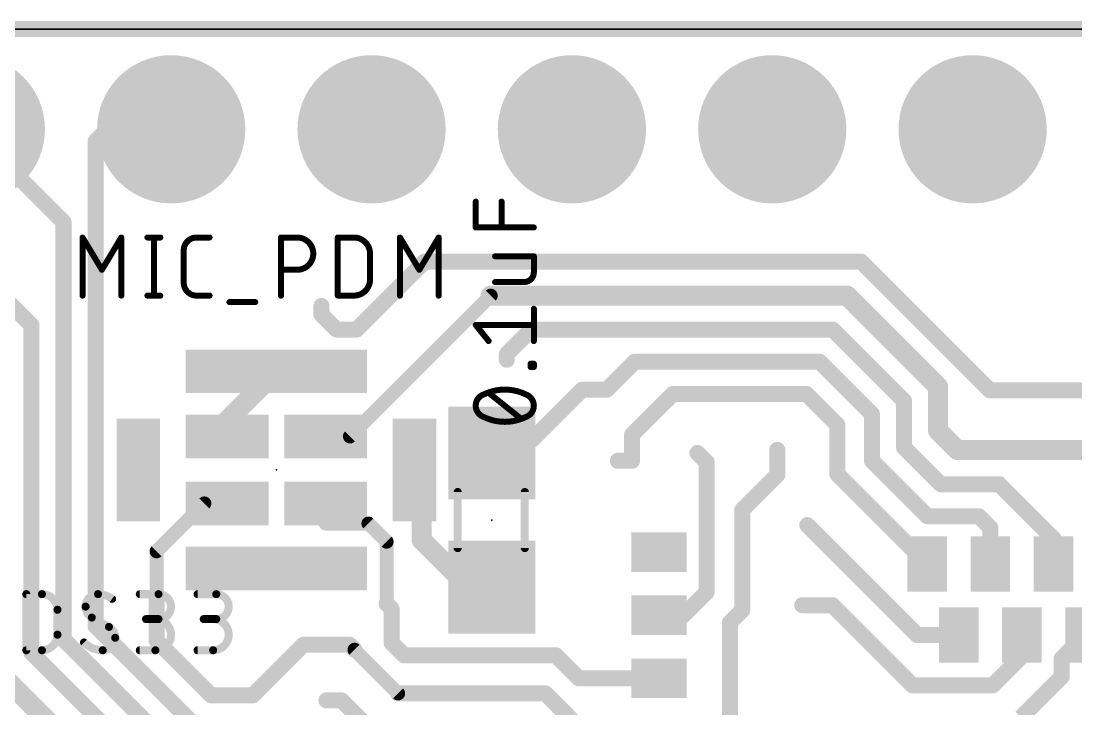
# Model space of a CAD drawing. Extents: x -4.6 to 50.8, y -1.6 to 23.
# Drawn here: x 27.31 to 40.68, y 14.24 to 22.96 of the extents above; entities that cross this region are included whole.
import ezdxf

# ---------------------------------------------------------------- set-up
doc = ezdxf.new("R2010")
doc.units = 0
for name, color, linetype in [('1', 12, 'CONTINUOUS'), ('17', 110, 'CONTINUOUS'), ('20', 4, 'CONTINUOUS'), ('23', 40, 'CONTINUOUS'), ('27', 4, 'CONTINUOUS'), ('29', 253, 'CONTINUOUS'), ('31', 253, 'CONTINUOUS'), ('51', 253, 'CONTINUOUS')]:
    doc.layers.add(name, color=color, linetype=linetype)

# ---------------------------------------------------------------- blocks, each defined once
blk = doc.blocks.new('RECT')
blk.add_solid([(-0.5, -0.5), (0.5, -0.5), (-0.5, 0.5), (0.5, 0.5)])
blk = doc.blocks.new('ROUNDP')
at = {"const_width": 0.5}
blk.add_lwpolyline([(0, -0.25, 1), (0, 0.25, 1), (0, -0.25)], format="xyb", dxfattribs=at)

msp = doc.modelspace()

# ---------------------------------------------------------------- linework, layer by layer
at = {"layer": '1'}
for points, const_width in [([(45.085, 22.86), (0, 22.86)], 0.2032), ([(24.9555, 21.59), (27.4383, 19.1072)], 0.2032), ([(27.8448, 20.4153), (26.67, 21.59)], 0.2032), ([(28.2512, 21.4375), (28.4735, 21.6599)], 0.2032), ([(29.1402, 21.6599), (28.4735, 21.6599)], 0.2032), ([(29.21, 21.59), (29.1402, 21.6599)], 0.2032), ([(28.2512, 15.292), (28.2512, 21.4375)], 0.2032), ([(27.8448, 20.4153), (27.8448, 15.1237)], 0.2032), ([(32.4224, 19.9129), (31.5613, 19.0518)], 0.2032), ([(37.9569, 19.9129), (32.4224, 19.9129)], 0.2032), ([(39.5881, 18.2817), (37.9569, 19.9129)], 0.2032), ([(33.2606, 19.4811), (31.4765, 17.697)], 0.1778), ([(37.778, 19.4811), (33.2606, 19.4811)], 0.254), ([(38.9315, 18.3276), (37.778, 19.4811)], 0.254), ([(31.115, 19.2423), (31.115, 19.3503)], 0.2032), ([(31.3055, 19.0518), (31.115, 19.2423)], 0.2032), ([(27.4383, 19.1072), (27.4383, 14.9553)], 0.2032), ([(31.5613, 19.0518), (31.3055, 19.0518)], 0.2032), ([(33.774, 19.0493), (33.4645, 18.7398)], 0.2032), ([(33.774, 19.0493), (37.5992, 19.0493)], 0.2032), ([(37.5992, 19.0493), (38.4997, 18.1488)], 0.2032), ([(33.4645, 18.669), (33.4645, 18.7398)], 0.2032), ([(35.0854, 18.6429), (34.7305, 18.288)], 0.2032), ([(37.4308, 18.6429), (35.0854, 18.6429)], 0.2032), ([(37.4308, 18.6429), (38.0933, 17.9804)], 0.2032), ([(29.9185, 17.897), (30.5435, 18.522)], 0.254), ([(38.9315, 17.771), (38.9315, 18.3276)], 0.254), ([(33.782, 17.653), (34.417, 18.288)], 0.2032), ([(34.7305, 18.288), (34.417, 18.288)], 0.2032), ([(35.052, 17.7165), (35.572, 18.2365)], 0.2032), ([(35.572, 18.2365), (37.2625, 18.2365)], 0.2032), ([(37.6555, 17.8435), (37.2625, 18.2365)], 0.2032), ([(42.9323, 18.2817), (39.5881, 18.2817)], 0.2032), ([(38.4997, 18.1488), (38.4997, 17.5583)], 0.2032), ([(38.0933, 17.9804), (38.0933, 17.39)], 0.2032), ([(29.9185, 17.697), (29.9185, 17.897)], 0.254), ([(37.6555, 17.8435), (37.6555, 17.2195)], 0.2032), ([(31.1685, 17.697), (31.4765, 17.697)], 0.1778), ([(35.052, 17.7165), (35.052, 17.3881)], 0.2032), ([(38.9315, 17.771), (39.1795, 17.523)], 0.254), ([(33.274, 17.487), (33.44, 17.653)], 0.2032), ([(33.782, 17.653), (33.44, 17.653)], 0.2032), ([(38.4997, 17.5583), (38.9668, 17.0912)], 0.2032), ([(35.9998, 17.3691), (35.881, 17.4879)], 0.2032), ([(36.8935, 17.526), (36.8935, 17.2085)], 0.2032), ([(39.1795, 17.523), (40.3924, 17.523)], 0.254), ([(41.16, 17.523), (40.3924, 17.523)], 0.254), ([(32.2935, 17.272), (32.385, 17.1805)], 0.254), ([(35.052, 17.3881), (34.8724, 17.3881)], 0.2032), ([(35.9998, 17.3691), (35.9998, 15.7252)], 0.2032), ([(38.0933, 17.39), (38.7985, 16.6848)], 0.2032), ([(32.385, 17.1805), (32.385, 16.383)], 0.254), ([(36.8935, 17.2085), (36.449, 16.764)], 0.2032), ([(37.6555, 17.2195), (38.795, 16.08)], 0.2032), ([(38.9668, 17.0912), (39.7054, 17.0912)], 0.2032), ([(40.395, 16.4016), (39.7054, 17.0912)], 0.2032), ([(29.6304, 16.847), (29.0244, 16.241)], 0.1778), ([(29.9185, 16.847), (29.6304, 16.847)], 0.1778), ([(31.1685, 16.847), (31.1685, 16.593)], 0.1778), ([(36.449, 16.764), (36.449, 15.494)], 0.2032), ([(38.7985, 16.6848), (39.4492, 16.6848)], 0.2032), ([(39.595, 16.539), (39.4492, 16.6848)], 0.2032), ([(31.1685, 16.593), (31.7106, 16.593)], 0.1778), ([(31.7106, 16.593), (31.9405, 16.3631)], 0.1778), ([(38.668, 15.18), (37.2745, 16.5735)], 0.2032), ([(39.595, 16.539), (39.595, 16.08)], 0.2032), ([(31.9405, 16.3631), (31.9405, 15.577)], 0.1778), ([(32.385, 16.383), (32.981, 15.787)], 0.254), ([(40.395, 16.4016), (40.395, 16.08)], 0.2032), ([(29.0244, 16.241), (29.0244, 15.676)], 0.1778), ([(32.981, 15.787), (33.274, 15.787)], 0.254), ([(35.9998, 15.7252), (35.7046, 15.43)], 0.2032), ([(29.0244, 15.676), (29.0244, 15.1081)], 0.2032), ([(31.9405, 15.577), (32.004, 15.5135)], 0.2032), ([(37.592, 15.5575), (37.211, 15.5575)], 0.2032), ([(38.608, 14.5415), (37.592, 15.5575)], 0.2032), ([(32.004, 15.5135), (32.004, 15.0813)], 0.2032), ([(35.395, 15.43), (35.7046, 15.43)], 0.2032), ([(36.295, 15.34), (36.449, 15.494)], 0.2032), ([(29.916, 13.6271), (28.2512, 15.292)], 0.2032), ([(36.295, 13.43), (36.295, 15.34)], 0.2032), ([(39.195, 15.18), (38.668, 15.18)], 0.2032), ([(39.995, 15.18), (39.995, 14.9125)], 0.2032), ([(40.795, 15.18), (40.4998, 14.8848)], 0.2032), ([(27.8448, 15.1237), (29.7477, 13.2207)], 0.2032), ([(29.0244, 15.1081), (29.718, 14.4145)], 0.2032), ([(30.2452, 14.4145), (30.8865, 15.0559)], 0.2032), ([(30.8865, 15.0559), (31.4705, 15.0559)], 0.2032), ([(31.4705, 15.0559), (31.5341, 14.9922)], 0.2032), ([(32.1628, 14.9225), (32.004, 15.0813)], 0.2032), ([(27.4383, 14.9553), (29.5794, 12.8143)], 0.2032), ([(31.5341, 14.9922), (32.0864, 14.4399)], 0.1778), ([(34.0865, 14.9225), (32.1628, 14.9225)], 0.2032), ([(34.379, 14.63), (34.0865, 14.9225)], 0.2032), ([(39.995, 14.9125), (39.624, 14.5415)], 0.2032), ([(40.4998, 14.8848), (40.4998, 14.6521)], 0.2032), ([(27.0066, 14.7276), (29.3516, 12.3825)], 0.254), ([(35.395, 14.63), (34.379, 14.63)], 0.2032), ([(40.4998, 14.6521), (39.9828, 14.1351)], 0.2032), ([(39.624, 14.5415), (38.608, 14.5415)], 0.2032), ([(29.718, 14.4145), (30.2452, 14.4145)], 0.2032), ([(31.1785, 14.351), (31.369, 14.351)], 0.2032), ([(31.6865, 14.0335), (31.369, 14.351)], 0.2032), ([(33.9536, 14.4399), (32.0864, 14.4399)], 0.2032), ([(34.5635, 13.83), (33.9536, 14.4399)], 0.2032)]:
    msp.add_lwpolyline(points, dxfattribs=dict(at, const_width=const_width))
for points, const_width in [([(28.4735, 21.7107, 1), (28.4735, 21.6091)], 0.1016), ([(28.5095, 21.6239, 1), (28.4376, 21.6958)], 0.1016), ([(29.1761, 21.6958, 1), (29.1042, 21.6239)], 0.1016), ([(29.1402, 21.6091, 1), (29.1402, 21.7107)], 0.1016), ([(29.1741, 21.5541, 1), (29.2459, 21.6259)], 0.1016), ([(28.302, 21.4375, 1), (28.2004, 21.4375)], 0.1016), ([(28.2152, 21.4734, 1), (28.2871, 21.4015)], 0.1016), ([(27.8956, 20.4153, 1), (27.794, 20.4153)], 0.1016), ([(27.8088, 20.3793, 1), (27.8807, 20.4512)], 0.1016), ([(32.4224, 19.9637, 1), (32.4224, 19.8621)], 0.1016), ([(32.4583, 19.877, 1), (32.3865, 19.9488)], 0.1016), ([(37.9928, 19.9488, 1), (37.921, 19.877)], 0.1016), ([(37.9569, 19.8621, 1), (37.9569, 19.9637)], 0.1016), ([(33.2606, 19.5446, 1), (33.2606, 19.4176)], 0.127), ([(33.292, 19.4497, 1), (33.2292, 19.5125)], 0.0889), ([(37.8229, 19.526, 1), (37.7331, 19.4362)], 0.127), ([(37.778, 19.4176, 1), (37.778, 19.5446)], 0.127), ([(31.1658, 19.3503, 1), (31.0642, 19.3503)], 0.1016), ([(31.1509, 19.2782, 1), (31.0791, 19.2064)], 0.1016), ([(31.0642, 19.2423, 1), (31.1658, 19.2423)], 0.1016), ([(27.4891, 19.1072, 1), (27.3876, 19.1072)], 0.1016), ([(27.4024, 19.0712, 1), (27.4743, 19.1431)], 0.1016), ([(31.3055, 19.1026, 1), (31.3055, 19.001)], 0.1016), ([(31.2696, 19.0159, 1), (31.3414, 19.0877)], 0.1016), ([(31.5254, 19.0877, 1), (31.5972, 19.0159)], 0.1016), ([(31.5613, 19.001, 1), (31.5613, 19.1026)], 0.1016), ([(33.774, 19.1001, 1), (33.774, 18.9985)], 0.1016), ([(33.81, 19.0134, 1), (33.7381, 19.0852)], 0.1016), ([(37.6351, 19.0852, 1), (37.5633, 19.0134)], 0.1016), ([(37.5992, 18.9985, 1), (37.5992, 19.1001)], 0.1016), ([(33.5153, 18.7398, 1), (33.4137, 18.7398)], 0.1016), ([(33.4286, 18.7757, 1), (33.5004, 18.7038)], 0.1016), ([(35.0854, 18.6937, 1), (35.0854, 18.5921)], 0.1016), ([(35.1213, 18.607, 1), (35.0494, 18.6788)], 0.1016), ([(37.4668, 18.6788, 1), (37.3949, 18.607)], 0.1016), ([(37.4308, 18.5921, 1), (37.4308, 18.6937)], 0.1016), ([(30.5884, 18.4771, 1), (30.4986, 18.5669)], 0.127), ([(33.4137, 18.669, 1), (33.5153, 18.669)], 0.1016), ([(38.995, 18.3276, 1), (38.868, 18.3276)], 0.127), ([(34.417, 18.3388, 1), (34.417, 18.2372)], 0.1016), ([(34.4529, 18.2521, 1), (34.3811, 18.3239)], 0.1016), ([(34.6945, 18.3239, 1), (34.7664, 18.2521)], 0.1016), ([(34.7305, 18.2372, 1), (34.7305, 18.3388)], 0.1016), ([(35.572, 18.2873, 1), (35.572, 18.1857)], 0.1016), ([(35.6079, 18.2006, 1), (35.5361, 18.2724)], 0.1016), ([(37.2984, 18.2724, 1), (37.2266, 18.2006)], 0.1016), ([(37.2625, 18.1857, 1), (37.2625, 18.2873)], 0.1016), ([(38.8866, 18.2827, 1), (38.9764, 18.3725)], 0.127), ([(39.5881, 18.3325, 1), (39.5881, 18.2309)], 0.1016), ([(39.5522, 18.2457, 1), (39.6241, 18.3176)], 0.1016), ([(38.5505, 18.1488, 1), (38.4489, 18.1488)], 0.1016), ([(38.4638, 18.1129, 1), (38.5356, 18.1847)], 0.1016), ([(38.1441, 17.9804, 1), (38.0425, 17.9804)], 0.1016), ([(38.0574, 17.9445, 1), (38.1292, 18.0164)], 0.1016), ([(29.982, 17.897, 1), (29.855, 17.897)], 0.127), ([(29.8736, 17.9419, 1), (29.9634, 17.8521)], 0.127), ([(37.7063, 17.8435, 1), (37.6047, 17.8435)], 0.1016), ([(37.6196, 17.8076, 1), (37.6914, 17.8794)], 0.1016), ([(31.1685, 17.7415, 1), (31.1685, 17.6525)], 0.0889), ([(31.4765, 17.6525, 1), (31.4765, 17.7415)], 0.0889), ([(35.1028, 17.7165, 1), (35.0012, 17.7165)], 0.1016), ([(35.0161, 17.7524, 1), (35.0879, 17.6806)], 0.1016), ([(38.9764, 17.8159, 1), (38.8866, 17.7261)], 0.127), ([(38.868, 17.771, 1), (38.995, 17.771)], 0.127), ([(29.855, 17.697, 1), (29.982, 17.697)], 0.127), ([(31.4451, 17.7284, 1), (31.5079, 17.6656)], 0.0889), ([(33.44, 17.7038, 1), (33.44, 17.6022)], 0.1016), ([(33.4759, 17.6171, 1), (33.4041, 17.6889)], 0.1016), ([(33.7461, 17.6889, 1), (33.8179, 17.6171)], 0.1016), ([(33.782, 17.6022, 1), (33.782, 17.7038)], 0.1016), ([(38.5356, 17.5943, 1), (38.4638, 17.5224)], 0.1016), ([(33.2381, 17.5229, 1), (33.3099, 17.4511)], 0.1016), ([(35.9169, 17.5238, 1), (35.8451, 17.452)], 0.1016), ([(36.9443, 17.526, 1), (36.8427, 17.526)], 0.1016), ([(38.4489, 17.5583, 1), (38.5505, 17.5583)], 0.1016), ([(39.1795, 17.5865, 1), (39.1795, 17.4595)], 0.127), ([(39.1346, 17.4781, 1), (39.2244, 17.5679)], 0.127), ([(40.3924, 17.5865, 1), (40.3924, 17.4595)], 0.127), ([(40.3924, 17.4595, 1), (40.3924, 17.5865)], 0.127), ([(32.3384, 17.3169, 1), (32.2486, 17.2271)], 0.127), ([(34.8724, 17.4389, 1), (34.8724, 17.3373)], 0.1016), ([(35.0012, 17.3881, 1), (35.1028, 17.3881)], 0.1016), ([(35.052, 17.3373, 1), (35.052, 17.4389)], 0.1016), ([(36.0506, 17.3691, 1), (35.949, 17.3691)], 0.1016), ([(35.9639, 17.3332, 1), (36.0357, 17.405)], 0.1016), ([(38.1292, 17.4259, 1), (38.0574, 17.3541)], 0.1016), ([(38.0425, 17.39, 1), (38.1441, 17.39)], 0.1016), ([(32.4485, 17.1805, 1), (32.3215, 17.1805)], 0.127), ([(32.3401, 17.1356, 1), (32.4299, 17.2254)], 0.127), ([(36.8427, 17.2085, 1), (36.9443, 17.2085)], 0.1016), ([(36.9294, 17.1726, 1), (36.8576, 17.2444)], 0.1016), ([(37.6914, 17.2554, 1), (37.6196, 17.1836)], 0.1016), ([(37.6047, 17.2195, 1), (37.7063, 17.2195)], 0.1016), ([(38.9668, 17.142, 1), (38.9668, 17.0404)], 0.1016), ([(38.9309, 17.0553, 1), (39.0028, 17.1271)], 0.1016), ([(39.7413, 17.1271, 1), (39.6694, 17.0553)], 0.1016), ([(39.7054, 17.0404, 1), (39.7054, 17.142)], 0.1016), ([(29.6304, 16.8915, 1), (29.6304, 16.8026)], 0.0889), ([(29.6618, 16.8156, 1), (29.599, 16.8784)], 0.0889), ([(29.9185, 16.8026, 1), (29.9185, 16.8915)], 0.0889), ([(31.213, 16.847, 1), (31.1241, 16.847)], 0.0889), ([(36.4998, 16.764, 1), (36.3982, 16.764)], 0.1016), ([(36.4131, 16.7999, 1), (36.4849, 16.7281)], 0.1016), ([(38.7985, 16.7356, 1), (38.7985, 16.634)], 0.1016), ([(38.7626, 16.6489, 1), (38.8344, 16.7207)], 0.1016), ([(39.4851, 16.7207, 1), (39.4133, 16.6489)], 0.1016), ([(39.4492, 16.634, 1), (39.4492, 16.7356)], 0.1016), ([(31.1685, 16.6375, 1), (31.1685, 16.5485)], 0.0889), ([(31.1241, 16.593, 1), (31.213, 16.593)], 0.0889), ([(31.742, 16.6244, 1), (31.6792, 16.5616)], 0.0889), ([(31.7106, 16.5485, 1), (31.7106, 16.6375)], 0.0889), ([(37.3104, 16.6094, 1), (37.2386, 16.5376)], 0.1016), ([(39.6458, 16.539, 1), (39.5442, 16.539)], 0.1016), ([(39.5591, 16.5031, 1), (39.6309, 16.5749)], 0.1016), ([(31.985, 16.3631, 1), (31.896, 16.3631)], 0.0889), ([(32.4299, 16.4279, 1), (32.3401, 16.3381)], 0.127), ([(40.4458, 16.4016, 1), (40.3442, 16.4016)], 0.1016), ([(40.3591, 16.3656, 1), (40.4309, 16.4375)], 0.1016), ([(29.0689, 16.241, 1), (28.9799, 16.241)], 0.0889), ([(28.993, 16.2724, 1), (29.0558, 16.2096)], 0.0889), ([(31.9091, 16.3317, 1), (31.9719, 16.3945)], 0.0889), ([(32.3215, 16.383, 1), (32.4485, 16.383)], 0.127), ([(38.7591, 16.0441, 1), (38.8309, 16.1159)], 0.1016), ([(39.5442, 16.08, 1), (39.6458, 16.08)], 0.1016), ([(40.3442, 16.08, 1), (40.4458, 16.08)], 0.1016), ([(32.981, 15.8505, 1), (32.981, 15.7235)], 0.127), ([(33.274, 15.7235, 1), (33.274, 15.8505)], 0.127), ([(32.9361, 15.7421, 1), (33.0259, 15.8319)], 0.127), ([(36.0357, 15.6893, 1), (35.9639, 15.7611)], 0.1016), ([(29.0752, 15.676, 1), (28.9736, 15.676)], 0.1016), ([(28.9799, 15.676, 1), (29.0689, 15.676)], 0.0889), ([(31.9764, 15.6129, 1), (31.9046, 15.5411)], 0.1016), ([(35.949, 15.7252, 1), (36.0506, 15.7252)], 0.1016), ([(37.211, 15.6083, 1), (37.211, 15.5067)], 0.1016), ([(37.6279, 15.5934, 1), (37.5561, 15.5216)], 0.1016), ([(37.592, 15.5067, 1), (37.592, 15.6083)], 0.1016), ([(31.896, 15.577, 1), (31.985, 15.577)], 0.0889), ([(32.0548, 15.5135, 1), (31.9532, 15.5135)], 0.1016), ([(31.9681, 15.4776, 1), (32.0399, 15.5494)], 0.1016), ([(35.395, 15.4808, 1), (35.395, 15.3792)], 0.1016), ([(35.6687, 15.4659, 1), (35.7405, 15.3941)], 0.1016), ([(35.7046, 15.3792, 1), (35.7046, 15.4808)], 0.1016), ([(36.3982, 15.494, 1), (36.4998, 15.494)], 0.1016), ([(36.4849, 15.4581, 1), (36.4131, 15.5299)], 0.1016), ([(28.2871, 15.3279, 1), (28.2152, 15.2561)], 0.1016), ([(36.3458, 15.34, 1), (36.2442, 15.34)], 0.1016), ([(36.2591, 15.3759, 1), (36.3309, 15.3041)], 0.1016), ([(28.2004, 15.292, 1), (28.302, 15.292)], 0.1016), ([(38.668, 15.2308, 1), (38.668, 15.1292)], 0.1016), ([(38.6321, 15.1441, 1), (38.7039, 15.2159)], 0.1016), ([(39.195, 15.1292, 1), (39.195, 15.2308)], 0.1016), ([(40.0458, 15.18, 1), (39.9442, 15.18)], 0.1016), ([(27.8807, 15.1596, 1), (27.8088, 15.0877)], 0.1016), ([(27.794, 15.1237, 1), (27.8956, 15.1237)], 0.1016), ([(29.0603, 15.144, 1), (28.9885, 15.0722)], 0.1016), ([(28.9736, 15.1081, 1), (29.0752, 15.1081)], 0.1016), ([(30.8865, 15.1067, 1), (30.8865, 15.0051)], 0.1016), ([(30.9225, 15.0199, 1), (30.8506, 15.0918)], 0.1016), ([(31.5064, 15.0918, 1), (31.4345, 15.0199)], 0.1016), ([(31.4705, 15.0051, 1), (31.4705, 15.1067)], 0.1016), ([(32.0399, 15.1172, 1), (31.9681, 15.0453)], 0.1016), ([(31.9532, 15.0813, 1), (32.0548, 15.0813)], 0.1016), ([(27.4743, 14.9912, 1), (27.4024, 14.9194)], 0.1016), ([(27.3876, 14.9553, 1), (27.4891, 14.9553)], 0.1016), ([(31.5655, 15.0236, 1), (31.5027, 14.9608)], 0.0889), ([(31.4982, 14.9563, 1), (31.57, 15.0281)], 0.1016), ([(32.1628, 14.9733, 1), (32.1628, 14.8717)], 0.1016), ([(32.1268, 14.8866, 1), (32.1987, 14.9584)], 0.1016), ([(34.1224, 14.9584, 1), (34.0506, 14.8866)], 0.1016), ([(34.0865, 14.8717, 1), (34.0865, 14.9733)], 0.1016), ([(40.0309, 14.8766, 1), (39.9591, 14.9484)], 0.1016), ([(40.5506, 14.8848, 1), (40.449, 14.8848)], 0.1016), ([(39.9442, 14.9125, 1), (40.0458, 14.9125)], 0.1016), ([(40.4639, 14.9207, 1), (40.5357, 14.8489)], 0.1016), ([(34.379, 14.6808, 1), (34.379, 14.5792)], 0.1016), ([(34.3431, 14.5941, 1), (34.4149, 14.6659)], 0.1016), ([(35.395, 14.5792, 1), (35.395, 14.6808)], 0.1016), ([(40.5357, 14.6161, 1), (40.4639, 14.688)], 0.1016), ([(38.608, 14.5923, 1), (38.608, 14.4907)], 0.1016), ([(38.5721, 14.5056, 1), (38.6439, 14.5774)], 0.1016), ([(39.5881, 14.5774, 1), (39.6599, 14.5056)], 0.1016), ([(39.624, 14.4907, 1), (39.624, 14.5923)], 0.1016), ([(40.449, 14.6521, 1), (40.5506, 14.6521)], 0.1016), ([(29.718, 14.4653, 1), (29.718, 14.3637)], 0.1016), ([(29.6821, 14.3786, 1), (29.7539, 14.4504)], 0.1016), ([(30.2093, 14.4504, 1), (30.2811, 14.3786)], 0.1016), ([(30.2452, 14.3637, 1), (30.2452, 14.4653)], 0.1016), ([(31.1785, 14.4018, 1), (31.1785, 14.3002)], 0.1016), ([(31.4049, 14.3869, 1), (31.3331, 14.3151)], 0.1016), ([(31.369, 14.3002, 1), (31.369, 14.4018)], 0.1016), ([(32.0864, 14.4907, 1), (32.0864, 14.3891)], 0.1016), ([(32.055, 14.4085, 1), (32.1178, 14.4713)], 0.0889), ([(33.9895, 14.4758, 1), (33.9177, 14.404)], 0.1016), ([(33.9536, 14.3891, 1), (33.9536, 14.4907)], 0.1016)]:
    msp.add_lwpolyline(points, format="xyb", dxfattribs=dict(at, const_width=const_width))
at = {"layer": '20'}
msp.add_line((2.54, 22.86), (48.26, 22.86), dxfattribs=at)
at = {"layer": '23'}
for p in [(30.5435, 17.272), (33.274, 16.637)]:
    msp.add_point(p, dxfattribs=at)
at = {"layer": '27'}
for points, const_width in [([(33.0898, 20.6733, 1), (33.0517, 20.6733)], 0.0381), ([(33.4172, 20.6733, 1), (33.3791, 20.6733)], 0.0381), ([(33.0517, 20.346, 1), (33.0898, 20.346)], 0.0381), ([(33.0708, 20.365, 1), (33.0708, 20.3269)], 0.0381), ([(33.3791, 20.346, 1), (33.4172, 20.346)], 0.0381), ([(33.8074, 20.3269, 1), (33.8074, 20.365)], 0.0381), ([(28.1055, 20.2184, 1), (28.0674, 20.2184)], 0.0381), ([(28.1028, 20.2282, 1), (28.0702, 20.2086)], 0.0381), ([(28.5966, 20.2184, 1), (28.5585, 20.2184)], 0.0381), ([(28.5939, 20.2086, 1), (28.5612, 20.2282)], 0.0381), ([(28.9085, 20.2375, 1), (28.9085, 20.1994)], 0.0381), ([(29.0094, 20.2184, 1), (28.9713, 20.2184)], 0.0381), ([(29.0722, 20.1994, 1), (29.0722, 20.2375)], 0.0381), ([(29.5324, 20.2184, 0.4142), (29.3687, 20.0547)], 0.0762), ([(29.5324, 20.2375, 1), (29.5324, 20.1994)], 0.0381), ([(29.5324, 20.1994, 1), (29.5324, 20.2374)], 0.0381), ([(29.6961, 20.1994, 1), (29.6961, 20.2375)], 0.0381), ([(30.621, 20.2184, 1), (30.5829, 20.2184)], 0.0381), ([(30.602, 20.2375, 1), (30.602, 20.1994)], 0.0381), ([(30.8066, 20.2375, 1), (30.8066, 20.1994)], 0.0381), ([(30.8066, 19.8092, 1), (30.8066, 20.2184)], 0.0762), ([(30.8066, 20.1994, 1), (30.8066, 20.2375)], 0.0381), ([(31.3217, 20.2375, 1), (31.3217, 20.1994)], 0.0381), ([(31.3408, 20.2184, 1), (31.3027, 20.2184)], 0.0381), ([(31.5263, 20.2375, 1), (31.5263, 20.1994)], 0.0381), ([(31.7309, 20.0138, 0.4142), (31.5263, 20.2184)], 0.0762), ([(31.5263, 20.1994, 1), (31.5263, 20.2375)], 0.0381), ([(32.1262, 20.2282, 1), (32.0935, 20.2086)], 0.0381), ([(32.1289, 20.2184, 1), (32.0908, 20.2184)], 0.0381), ([(32.62, 20.2184, 1), (32.5819, 20.2184)], 0.0381), ([(32.6172, 20.2086, 1), (32.5846, 20.2282)], 0.0381), ([(29.3877, 20.0547, 1), (29.3496, 20.0547)], 0.0381), ([(29.3496, 20.0547, 1), (29.3877, 20.0547)], 0.0381), ([(31.75, 20.0138, 1), (31.7119, 20.0138)], 0.0381), ([(31.7119, 20.0138, 1), (31.75, 20.0138)], 0.0381), ([(33.3163, 20.0002, 1), (33.3163, 19.9621)], 0.0381), ([(33.8265, 19.9812, 1), (33.7884, 19.9812)], 0.0381), ([(33.8074, 19.9621, 1), (33.8074, 20.0002)], 0.0381), ([(28.3157, 19.819, 1), (28.3484, 19.7994)], 0.0381), ([(28.3157, 19.7994, 1), (28.3484, 19.819)], 0.0381), ([(30.602, 19.8282, 1), (30.602, 19.7901)], 0.0381), ([(30.8066, 19.8282, 1), (30.8066, 19.7901)], 0.0381), ([(30.8066, 19.7901, 1), (30.8066, 19.8282)], 0.0381), ([(32.339, 19.819, 1), (32.3717, 19.7994)], 0.0381), ([(32.339, 19.7994, 1), (32.3717, 19.819)], 0.0381), ([(33.6846, 19.6538, 0.4142), (33.8074, 19.7766)], 0.0762), ([(33.8264, 19.7766, 1), (33.7883, 19.7765)], 0.0381), ([(33.7884, 19.7766, 1), (33.8265, 19.7766)], 0.0381), ([(29.3877, 19.6455, 1), (29.3496, 19.6455)], 0.0381), ([(29.3496, 19.6455, 1), (29.3877, 19.6455)], 0.0381), ([(29.3687, 19.6455, 0.4142), (29.5324, 19.4818)], 0.0762), ([(31.5263, 19.4818, 0.4142), (31.7309, 19.6864)], 0.0762), ([(31.75, 19.6864, 1), (31.7119, 19.6864)], 0.0381), ([(31.7119, 19.6864, 1), (31.75, 19.6864)], 0.0381), ([(33.3163, 19.6728, 1), (33.3163, 19.6347)], 0.0381), ([(33.6846, 19.6728, 1), (33.6846, 19.6347)], 0.0381), ([(33.6846, 19.6347, 1), (33.6846, 19.6728)], 0.0381), ([(28.0674, 19.4818, 1), (28.1055, 19.4818)], 0.0381), ([(28.5585, 19.4818, 1), (28.5966, 19.4818)], 0.0381), ([(28.9085, 19.5008, 1), (28.9085, 19.4627)], 0.0381), ([(28.9713, 19.4818, 1), (29.0094, 19.4818)], 0.0381), ([(29.0722, 19.4627, 1), (29.0722, 19.5008)], 0.0381), ([(29.5324, 19.5008, 1), (29.5324, 19.4627)], 0.0381), ([(29.5324, 19.4627, 1), (29.5324, 19.5008)], 0.0381), ([(29.6961, 19.4627, 1), (29.6961, 19.5008)], 0.0381), ([(29.9484, 19.419, 1), (29.9484, 19.3809)], 0.0381), ([(30.2757, 19.3809, 1), (30.2757, 19.419)], 0.0381), ([(30.5829, 19.4818, 1), (30.621, 19.4818)], 0.0381), ([(31.3217, 19.5008, 1), (31.3217, 19.4627)], 0.0381), ([(31.3027, 19.4818, 1), (31.3408, 19.4818)], 0.0381), ([(31.5263, 19.5008, 1), (31.5263, 19.4628)], 0.0381), ([(31.5263, 19.4627, 1), (31.5263, 19.5008)], 0.0381), ([(32.0908, 19.4818, 1), (32.1289, 19.4818)], 0.0381), ([(32.5819, 19.4818, 1), (32.62, 19.4818)], 0.0381), ([(33.8265, 19.3149, 1), (33.7884, 19.3149)], 0.0381), ([(33.0708, 19.1294, 1), (33.0708, 19.0913)], 0.0381), ([(33.0857, 19.1222, 1), (33.0559, 19.0984)], 0.0381), ([(33.8074, 19.0913, 1), (33.8074, 19.1294)], 0.0381), ([(33.2196, 18.8938, 1), (33.2494, 18.9176)], 0.0381), ([(33.7884, 18.9057, 1), (33.8265, 18.9057)], 0.0381), ([(33.7855, 18.6187, 1), (33.7474, 18.6187)], 0.0381), ([(33.7474, 18.5778, 1), (33.7855, 18.5778)], 0.0381), ([(33.7665, 18.6378, 1), (33.7665, 18.5997)], 0.0381), ([(33.7665, 18.5969, 1), (33.7665, 18.5588)], 0.0381), ([(33.8265, 18.6187, 1), (33.7884, 18.6187)], 0.0381), ([(33.7884, 18.5778, 1), (33.8265, 18.5778)], 0.0381), ([(33.8074, 18.5997, 1), (33.8074, 18.6378)], 0.0381), ([(33.8074, 18.5588, 1), (33.8074, 18.5969)], 0.0381), ([(33.4391, 18.2908, 0.1139), (33.1731, 18.2294)], 0.0762), ([(33.7051, 18.2294, 0.1139), (33.4391, 18.2908)], 0.0762), ([(33.4391, 18.3099, 1), (33.4391, 18.2718)], 0.0381), ([(33.4391, 18.2718, 1), (33.4391, 18.3099)], 0.0381), ([(33.1731, 18.2294, 0.3205), (33.0708, 18.0862)], 0.0762), ([(33.1648, 18.2466, 1), (33.1815, 18.2123)], 0.0381), ([(33.1793, 18.2114, 1), (33.1669, 18.2475)], 0.0381), ([(33.2464, 18.2648, 1), (33.2226, 18.235)], 0.0381), ([(33.7113, 18.2475, 1), (33.6989, 18.2114)], 0.0381), ([(33.8074, 18.0862, 0.3205), (33.7051, 18.2294)], 0.0762), ([(33.6967, 18.2123, 1), (33.7134, 18.2466)], 0.0381), ([(33.0898, 18.0862, 1), (33.0517, 18.0862)], 0.0381), ([(33.0708, 18.0862, 0.3205), (33.1731, 17.943)], 0.0762), ([(33.0518, 18.0862, 1), (33.0898, 18.0862)], 0.0381), ([(33.7051, 17.943, 0.3204), (33.8074, 18.0862)], 0.0762), ([(33.8264, 18.0862, 1), (33.7884, 18.0862)], 0.0381), ([(33.7884, 18.0862, 1), (33.8264, 18.0862)], 0.0381), ([(33.1731, 17.943, 0.1139), (33.4391, 17.8816)], 0.0762), ([(33.1815, 17.9601, 1), (33.1648, 17.9259)], 0.0381), ([(33.1669, 17.925, 1), (33.1793, 17.961)], 0.0381), ([(33.4391, 17.8816, 0.1139), (33.7051, 17.943)], 0.0762), ([(33.4391, 17.9006, 1), (33.4391, 17.8626)], 0.0381), ([(33.4391, 17.8626, 1), (33.4391, 17.9007)], 0.0381), ([(33.6318, 17.9076, 1), (33.6556, 17.9374)], 0.0381), ([(33.6989, 17.961, 1), (33.7113, 17.925)], 0.0381), ([(33.7134, 17.9259, 1), (33.6967, 17.9601)], 0.0381), ([(27.3989, 15.6975, 1), (27.3481, 15.6975)], 0.0508), ([(27.3735, 15.7229, 1), (27.3735, 15.6721)], 0.0508), ([(27.7686, 15.4999, 0.4142), (27.5711, 15.6975)], 0.1016), ([(27.5711, 15.7229, 1), (27.5711, 15.6721)], 0.0508), ([(27.5711, 15.6721, 1), (27.5711, 15.7229)], 0.0508), ([(28.2828, 15.6975, 0.4142), (28.1248, 15.5395)], 0.1016), ([(28.4606, 15.6382, 0.1623), (28.2828, 15.6975)], 0.1016), ([(28.2828, 15.7229, 1), (28.2828, 15.6721)], 0.0508), ([(28.2828, 15.6721, 1), (28.2828, 15.7229)], 0.0508), ([(28.4454, 15.6179, 1), (28.4759, 15.6586)], 0.0508), ([(28.8122, 15.7229, 1), (28.8122, 15.6721)], 0.0508), ([(29.0492, 15.3814, 1), (29.0492, 15.6975)], 0.1016), ([(29.0492, 15.7229, 1), (29.0492, 15.6721)], 0.0508), ([(29.0492, 15.6721, 1), (29.0492, 15.7229)], 0.0508), ([(29.5437, 15.7229, 1), (29.5437, 15.6721)], 0.0508), ([(29.7808, 15.3814, 1), (29.7808, 15.6975)], 0.1016), ([(29.7808, 15.7229, 1), (29.7808, 15.6721)], 0.0508), ([(29.7808, 15.6721, 1), (29.7808, 15.7229)], 0.0508), ([(27.794, 15.4999, 1), (27.7432, 15.4999)], 0.0508), ([(27.7432, 15.4999, 1), (27.794, 15.4999)], 0.0508), ([(28.1248, 15.5395, 0.2656), (28.2038, 15.4012)], 0.1016), ([(28.1502, 15.5395, 1), (28.0994, 15.5395)], 0.0508), ([(28.0994, 15.5395, 1), (28.1502, 15.5395)], 0.0508), ([(28.216, 15.4235, 1), (28.1917, 15.3789)], 0.0508), ([(28.1909, 15.3793, 1), (28.2167, 15.423)], 0.0508), ([(28.8912, 15.4068, 1), (28.8912, 15.356)], 0.0508), ([(29.0097, 14.9863, 1), (29.0097, 15.3814)], 0.1016), ([(29.0097, 15.4068, 1), (29.0097, 15.356)], 0.0508), ([(29.0492, 15.4068, 1), (29.0492, 15.356)], 0.0508), ([(29.0492, 15.356, 1), (29.0492, 15.4068)], 0.0508), ([(29.6227, 15.4068, 1), (29.6227, 15.356)], 0.0508), ([(29.7413, 14.9863, 1), (29.7413, 15.3814)], 0.1016), ([(29.7413, 15.4068, 1), (29.7413, 15.356)], 0.0508), ([(29.7808, 15.4068, 1), (29.7808, 15.356)], 0.0508), ([(29.7808, 15.356, 1), (29.7808, 15.4068)], 0.0508), ([(28.5002, 15.1443, 0.2656), (28.4211, 15.2826)], 0.1016), ([(28.434, 15.3045, 1), (28.4082, 15.2607)], 0.0508), ([(28.409, 15.2603, 1), (28.4333, 15.3049)], 0.0508), ([(27.5711, 14.9863, 0.4142), (27.7686, 15.1839)], 0.1016), ([(27.794, 15.1839, 1), (27.7432, 15.1839)], 0.0508), ([(27.7432, 15.1839, 1), (27.794, 15.1839)], 0.0508), ([(28.105, 15.0851, 0.2), (28.3421, 14.9863)], 0.1016), ([(28.1231, 15.103, 1), (28.087, 15.0672)], 0.0508), ([(28.3421, 14.9863, 0.4142), (28.5002, 15.1443)], 0.1016), ([(28.5256, 15.1443, 1), (28.4748, 15.1443)], 0.0508), ([(28.4748, 15.1443, 1), (28.5255, 15.1443)], 0.0508), ([(27.3735, 15.0117, 1), (27.3735, 14.9609)], 0.0508), ([(27.3481, 14.9863, 1), (27.3989, 14.9863)], 0.0508), ([(27.5711, 15.0117, 1), (27.5711, 14.9609)], 0.0508), ([(27.5711, 14.9609, 1), (27.5711, 15.0117)], 0.0508), ([(28.3421, 15.0117, 1), (28.3421, 14.9609)], 0.0508), ([(28.3421, 14.9609, 1), (28.3421, 15.0117)], 0.0508), ([(28.8122, 15.0117, 1), (28.8122, 14.9609)], 0.0508), ([(29.0097, 15.0117, 1), (29.0097, 14.9609)], 0.0508), ([(29.0097, 14.9609, 1), (29.0097, 15.0117)], 0.0508), ([(29.5437, 15.0117, 1), (29.5437, 14.9609)], 0.0508), ([(29.7413, 15.0117, 1), (29.7413, 14.9609)], 0.0508), ([(29.7413, 14.9609, 1), (29.7413, 15.0117)], 0.0508)]:
    msp.add_lwpolyline(points, format="xyb", dxfattribs=dict(at, const_width=const_width))
for points, const_width in [([(33.0708, 20.346), (33.0708, 20.6733)], 0.0762), ([(33.3982, 20.346), (33.3982, 20.6733)], 0.0762), ([(33.8074, 20.346), (33.0708, 20.346)], 0.0762), ([(28.0865, 19.4818), (28.0865, 20.2184)], 0.0762), ([(28.0865, 20.2184), (28.332, 19.8092)], 0.0762), ([(28.332, 19.8092), (28.5776, 20.2184)], 0.0762), ([(28.5776, 20.2184), (28.5776, 19.4818)], 0.0762), ([(28.9085, 20.2184), (29.0722, 20.2184)], 0.0762), ([(28.9904, 20.2184), (28.9904, 19.4818)], 0.0762), ([(29.5324, 20.2184), (29.6961, 20.2184)], 0.0762), ([(30.602, 19.4818), (30.602, 20.2184)], 0.0762), ([(30.602, 20.2184), (30.8066, 20.2184)], 0.0762), ([(31.3217, 19.4818), (31.3217, 20.2184)], 0.0762), ([(31.3217, 20.2184), (31.5263, 20.2184)], 0.0762), ([(32.1098, 19.4818), (32.1098, 20.2184)], 0.0762), ([(32.1098, 20.2184), (32.3554, 19.8092)], 0.0762), ([(32.3554, 19.8092), (32.6009, 20.2184)], 0.0762), ([(32.6009, 20.2184), (32.6009, 19.4818)], 0.0762), ([(29.3687, 19.6455), (29.3687, 20.0547)], 0.0762), ([(31.7309, 20.0138), (31.7309, 19.6864)], 0.0762), ([(33.8074, 19.9812), (33.3163, 19.9812)], 0.0762), ([(33.8074, 19.7766), (33.8074, 19.9812)], 0.0762), ([(30.8066, 19.8092), (30.602, 19.8092)], 0.0762), ([(33.3163, 19.6538), (33.6846, 19.6538)], 0.0762), ([(28.9085, 19.4818), (29.0722, 19.4818)], 0.0762), ([(29.6961, 19.4818), (29.5324, 19.4818)], 0.0762), ([(29.9484, 19.4), (30.2757, 19.4)], 0.0762), ([(31.5263, 19.4818), (31.3217, 19.4818)], 0.0762), ([(33.8074, 18.9057), (33.8074, 19.3149)], 0.0762), ([(33.2345, 18.9057), (33.0708, 19.1103)], 0.0762), ([(33.0708, 19.1103), (33.8074, 19.1103)], 0.0762), ([(33.7665, 18.5778), (33.7665, 18.6187)], 0.0762), ([(33.7665, 18.6187), (33.8074, 18.6187)], 0.0762), ([(33.8074, 18.5778), (33.7665, 18.5778)], 0.0762), ([(33.8074, 18.6187), (33.8074, 18.5778)], 0.0762), ([(33.6437, 17.9225), (33.2345, 18.2499)], 0.0762), ([(27.3735, 14.9863), (27.3735, 15.6975)], 0.1016), ([(27.3735, 15.6975), (27.5711, 15.6975)], 0.1016), ([(28.8122, 15.6975), (29.0492, 15.6975)], 0.1016), ([(29.5437, 15.6975), (29.7808, 15.6975)], 0.1016), ([(27.7686, 15.4999), (27.7686, 15.1839)], 0.1016), ([(28.4211, 15.2826), (28.2038, 15.4012)], 0.1016), ([(29.0492, 15.3814), (28.8912, 15.3814)], 0.1016), ([(29.7808, 15.3814), (29.6227, 15.3814)], 0.1016), ([(27.5711, 14.9863), (27.3735, 14.9863)], 0.1016), ([(28.8122, 14.9863), (29.0097, 14.9863)], 0.1016), ([(29.5437, 14.9863), (29.7413, 14.9863)], 0.1016)]:
    msp.add_lwpolyline(points, dxfattribs=dict(at, const_width=const_width))
at = {"layer": '51'}
msp.add_line((48.26, 22.86), (2.54, 22.86), dxfattribs=at)
at = {"layer": '51', "const_width": 0.1016}
for points in [[(32.842, 16.281), (32.842, 16.993)], [(33.693, 16.281), (33.693, 16.993)]]:
    msp.add_lwpolyline(points, dxfattribs=at)
at = {"layer": '51', "const_width": 0.0508}
for points in [[(32.8674, 16.993, 1), (32.8166, 16.993)], [(33.7184, 16.993, 1), (33.6676, 16.993)], [(32.8166, 16.281, 1), (32.8674, 16.281)], [(33.6676, 16.281, 1), (33.7184, 16.281)]]:
    msp.add_lwpolyline(points, format="xyb", dxfattribs=at)

# ---------------------------------------------------------------- block references
at = {"layer": '1'}
for p, xscale, yscale, rotation in [((30.5435, 18.522), 2.2, 0.45, 180), ((29.9185, 17.697), 0.95, 0.45, 180), ((31.1685, 17.697), 0.95, 0.45, 180), ((28.7935, 17.272), 1.2, 0.45, 90), ((32.2935, 17.272), 1.2, 0.45, 90), ((29.9185, 16.847), 0.95, 0.45, 180), ((31.1685, 16.847), 0.95, 0.45, 180), ((35.395, 16.23), 0.6, 0.4, 180), ((38.795, 16.08), 0.6, 0.4, 270), ((39.595, 16.08), 0.6, 0.4, 270), ((40.395, 16.08), 0.6, 0.4, 270), ((30.5435, 16.022), 2.2, 0.45, 180), ((35.395, 15.43), 0.6, 0.4, 180), ((39.195, 15.18), 0.6, 0.4, 270), ((39.995, 15.18), 0.6, 0.4, 270), ((40.795, 15.18), 0.6, 0.4, 270), ((35.395, 14.63), 0.6, 0.4, 180)]:
    msp.add_blockref('RECT', p, dxfattribs=dict(at, xscale=xscale, yscale=yscale, rotation=rotation))
at = {"layer": '1', "xscale": 1.075, "rotation": 90}
for p in [(33.274, 17.487), (33.274, 15.787)]:
    msp.add_blockref('RECT', p, dxfattribs=at)
at = {"layer": '17', "xscale": 1.778, "yscale": 1.778}
for p in [(26.67, 21.59), (29.21, 21.59), (31.75, 21.59), (34.29, 21.59), (36.83, 21.59), (39.37, 21.59)]:
    msp.add_blockref('ROUNDP', p, dxfattribs=at)
at = {"layer": '29', "xscale": 1.8796, "yscale": 1.8796}
for p in [(26.67, 21.59), (29.21, 21.59), (31.75, 21.59), (34.29, 21.59), (36.83, 21.59), (39.37, 21.59)]:
    msp.add_blockref('ROUNDP', p, dxfattribs=at)
at = {"layer": '29'}
for p, xscale, yscale, rotation in [((30.5435, 18.522), 2.3016, 0.5516, 180), ((33.274, 17.487), 1.1766, 1.1016, 90), ((28.7935, 17.272), 1.3016, 0.5516, 90), ((29.9185, 17.697), 1.0516, 0.5516, 180), ((31.1685, 17.697), 1.0516, 0.5516, 180), ((32.2935, 17.272), 1.3016, 0.5516, 90), ((29.9185, 16.847), 1.0516, 0.5516, 180), ((31.1685, 16.847), 1.0516, 0.5516, 180), ((35.395, 16.23), 0.7016, 0.5016, 180), ((33.274, 15.787), 1.1766, 1.1016, 90), ((38.795, 16.08), 0.7016, 0.5016, 270), ((39.595, 16.08), 0.7016, 0.5016, 270), ((40.395, 16.08), 0.7016, 0.5016, 270), ((30.5435, 16.022), 2.3016, 0.5516, 180), ((35.395, 15.43), 0.7016, 0.5016, 180), ((39.195, 15.18), 0.7016, 0.5016, 270), ((39.995, 15.18), 0.7016, 0.5016, 270), ((40.795, 15.18), 0.7016, 0.5016, 270), ((35.395, 14.63), 0.7016, 0.5016, 180)]:
    msp.add_blockref('RECT', p, dxfattribs=dict(at, xscale=xscale, yscale=yscale, rotation=rotation))
at = {"layer": '31'}
for p, xscale, yscale, rotation in [((30.5435, 18.522), 2.2, 0.45, 180), ((29.9185, 17.697), 0.95, 0.45, 180), ((31.1685, 17.697), 0.95, 0.45, 180), ((28.7935, 17.272), 1.2, 0.45, 90), ((32.2935, 17.272), 1.2, 0.45, 90), ((29.9185, 16.847), 0.95, 0.45, 180), ((31.1685, 16.847), 0.95, 0.45, 180), ((35.395, 16.23), 0.6, 0.4, 180), ((38.795, 16.08), 0.6, 0.4, 270), ((39.595, 16.08), 0.6, 0.4, 270), ((40.395, 16.08), 0.6, 0.4, 270), ((30.5435, 16.022), 2.2, 0.45, 180), ((35.395, 15.43), 0.6, 0.4, 180), ((39.195, 15.18), 0.6, 0.4, 270), ((39.995, 15.18), 0.6, 0.4, 270), ((40.795, 15.18), 0.6, 0.4, 270), ((35.395, 14.63), 0.6, 0.4, 180)]:
    msp.add_blockref('RECT', p, dxfattribs=dict(at, xscale=xscale, yscale=yscale, rotation=rotation))
at = {"layer": '31', "xscale": 1.075, "rotation": 90}
for p in [(33.274, 17.487), (33.274, 15.787)]:
    msp.add_blockref('RECT', p, dxfattribs=at)
at = {"layer": '51', "xscale": 0.5001, "yscale": 0.95, "rotation": 90}
for p in [(33.2689, 17.2172), (33.2689, 16.0489)]:
    msp.add_blockref('RECT', p, dxfattribs=at)

doc.saveas('drawing.dxf')
